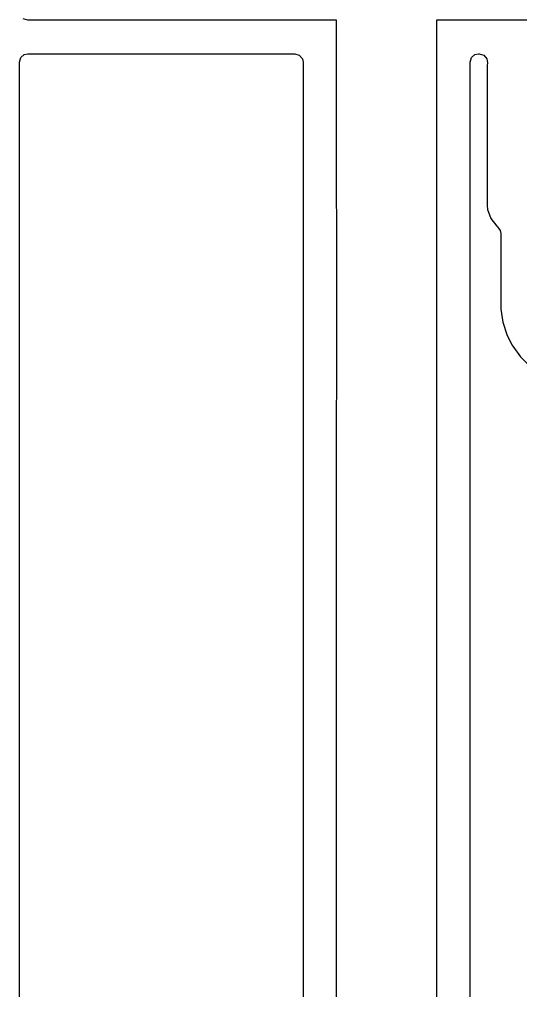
# Model space of a CAD drawing. Extents: x 180 to 322, y -217 to -139.
# Drawn here: x 194.5 to 202.01, y -175.04 to -160.49 of the extents above; entities that cross this region are included whole.
import ezdxf

# ---------------------------------------------------------------- set-up
doc = ezdxf.new("R2010")
doc.units = 0
doc.layers.add('BLACK', color=7, linetype='CONTINUOUS')

msp = doc.modelspace()

# ---------------------------------------------------------------- linework, layer by layer
at = {"layer": 'BLACK', "linetype": 'CONTINUOUS'}
for p, q in [((194.6245, -160.5), (194.557461, -160.480315)), ((199.250531, -160.5), (194.6245, -160.5)), ((199.253533, -166.15131), (199.250531, -160.5)), ((204.25, -160.5), (200.746959, -160.5)), ((200.746959, -160.5), (200.75, -166.22325)), ((194.520185, -161.062461), (194.572989, -161.016706)), ((194.572989, -161.016706), (194.6245, -161.0055)), ((194.6245, -161.0055), (198.6255, -161.0055)), ((198.6255, -161.0055), (198.692539, -161.025185)), ((201.270185, -161.062461), (201.322989, -161.016706)), ((201.322989, -161.016706), (201.3745, -161.0055)), ((201.3745, -161.0055), (201.387944, -161.0055)), ((201.387944, -161.0055), (201.454983, -161.025185)), ((194.5005, -161.1295), (194.520185, -161.062461)), ((194.5005, -185), (194.5005, -161.1295)), ((198.692539, -161.025185), (198.738294, -161.077989)), ((198.738294, -161.077989), (198.7495, -161.1295)), ((198.7495, -161.1295), (198.7495, -182.598422)), ((201.2505, -161.1295), (201.270185, -161.062461)), ((201.2505, -182.598422), (201.2505, -161.1295)), ((201.454983, -161.025185), (201.500738, -161.077989)), ((201.500738, -161.077989), (201.511233, -161.142756)), ((201.511233, -161.142756), (201.507, -161.182118)), ((201.507, -161.182118), (201.507, -163.27787)), ((201.507, -163.27787), (201.507001, -163.277876)), ((201.507001, -163.277876), (201.513408, -163.337483)), ((201.513408, -163.337483), (201.563702, -163.472328)), ((201.563702, -163.472328), (201.563706, -163.472335)), ((201.563706, -163.472335), (201.649952, -163.587544)), ((201.649952, -163.587544), (201.649953, -163.587545)), ((201.649953, -163.587545), (201.65981, -163.594924)), ((201.65981, -163.594924), (201.701682, -163.650857)), ((201.701682, -163.650857), (201.7095, -163.694191)), ((201.7095, -163.694191), (201.7095, -164.828422)), ((201.7095, -164.828422), (201.74029, -165.022826)), ((201.74029, -165.022826), (201.801117, -165.21003)), ((201.801117, -165.21003), (201.878338, -165.361583)), ((201.878338, -165.361583), (201.890476, -165.385405)), ((201.890476, -165.385405), (202.006172, -165.544646)), ((202.006172, -165.544646), (202.006174, -165.544648)), ((202.006174, -165.544648), (204.265355, -167.80383)), ((199.25, -166.22325), (199.253533, -166.15131)), ((199.253611, -182.573513), (199.25, -166.22325)), ((200.75, -166.22325), (200.746421, -166.296104)), ((200.746421, -166.296104), (200.75, -182.5))]:
    msp.add_line(p, q, dxfattribs=at)

doc.saveas('drawing.dxf')
